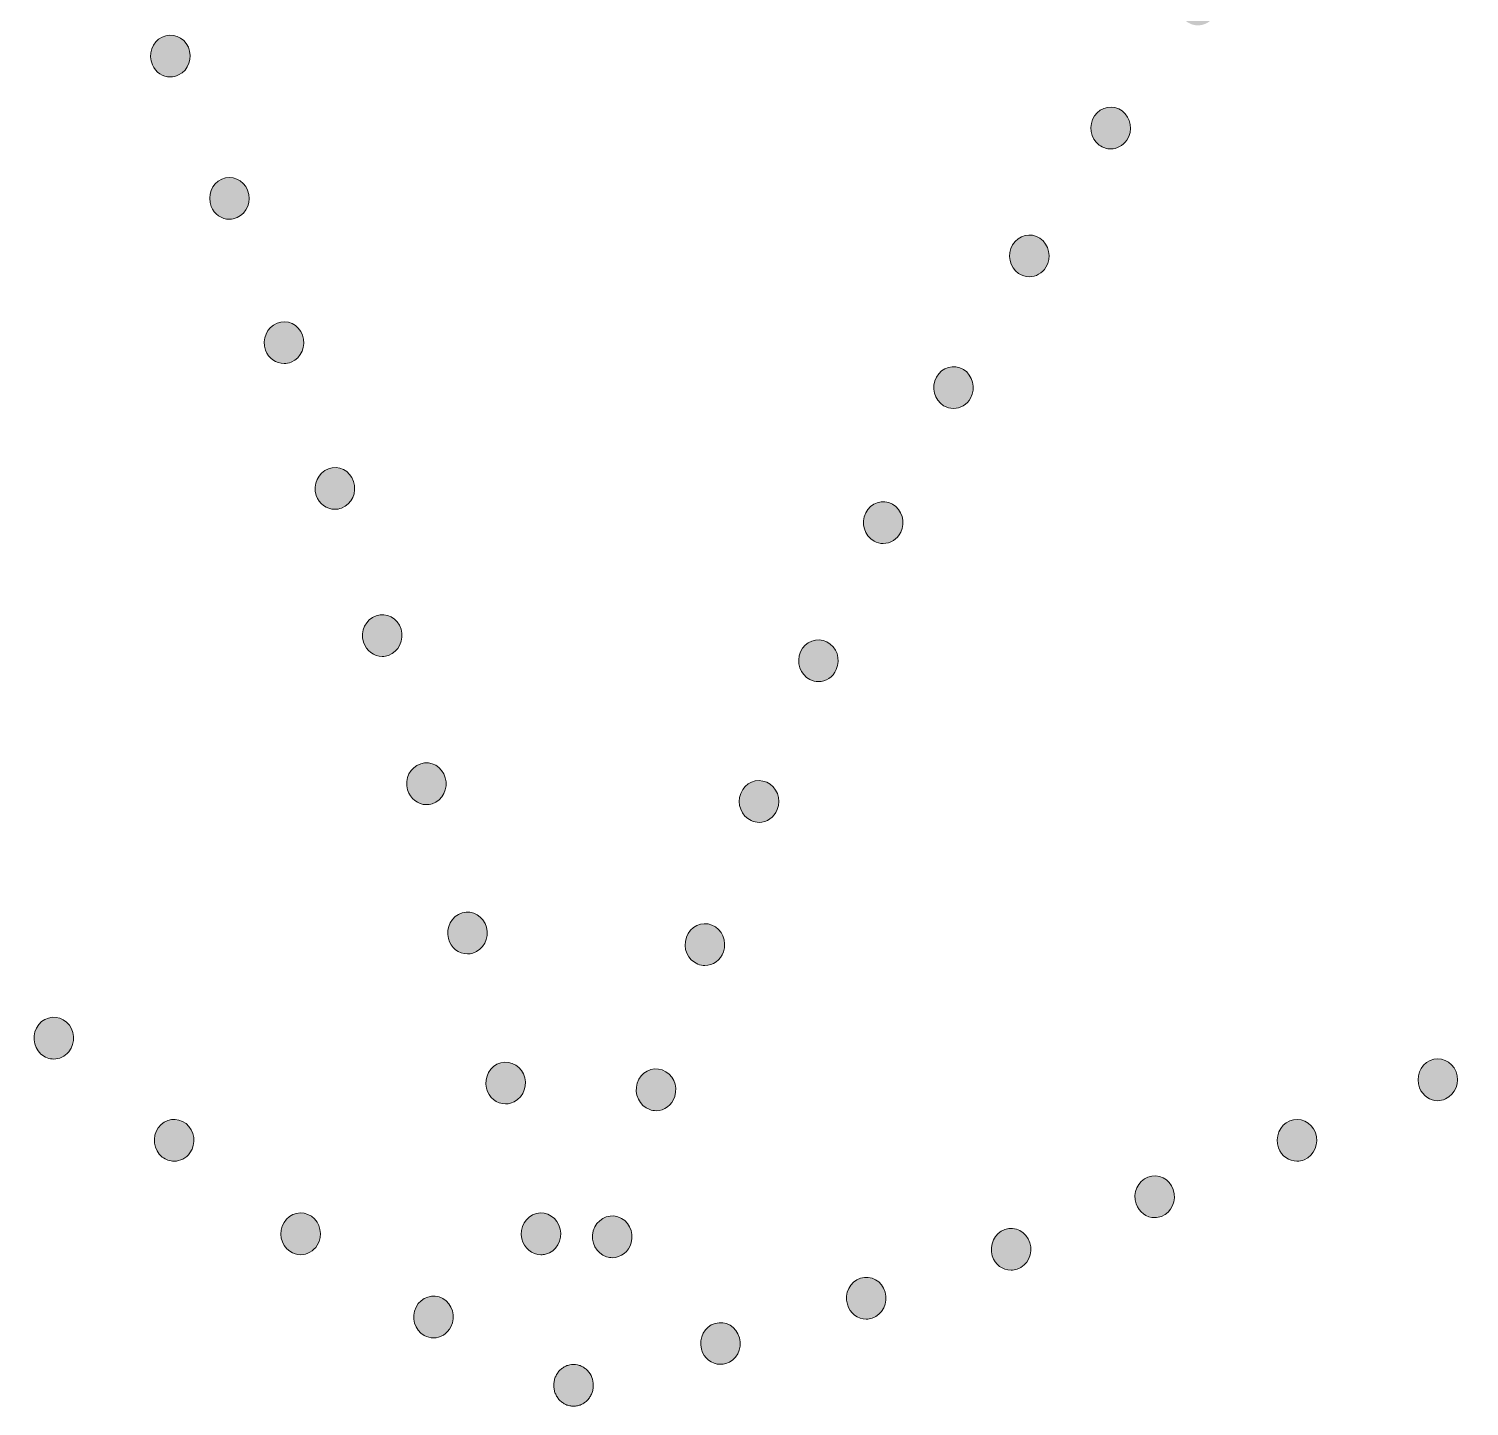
# Model space of a CAD drawing. Header units: millimetres. Extents: x -23 to 921, y -166 to 800.
# Drawn here: x 263.2 to 424, y 212 to 365.8 of the extents above; entities that cross this region are included whole.
import ezdxf

# ---------------------------------------------------------------- set-up
doc = ezdxf.new("R2010")
doc.units = ezdxf.units.MM
doc.header["$MEASUREMENT"] = 0
doc.layers.add('Layer 1', color=7, linetype='Continuous', lineweight=0)

# ---------------------------------------------------------------- blocks, each defined once
blk = doc.blocks.new('Block_0')
at = {"layer": 'Layer 1', "true_color": 0x1d1d1b, "transparency": 33554687}
h = blk.add_hatch(color=250, dxfattribs=at)
h.dxf.hatch_style = 2
edge = h.paths.add_edge_path()
edge.add_spline(control_points=[(413.72, 392.71), (412.85, 393.62), (412.85, 395.1), (413.71, 396.01), (414.57, 396.92), (415.97, 396.92), (416.84, 396.01), (417.7, 395.1), (417.7, 393.63), (416.84, 392.72), (416.41, 392.26), (415.84, 392.03), (415.28, 392.03), (414.71, 392.03), (414.15, 392.26), (413.72, 392.71)], knot_values=[0, 0, 0, 0, 1, 1, 1, 2, 2, 2, 3, 3, 3, 4, 4, 4, 5, 5, 5, 5], degree=3, periodic=0)
edge.add_line((413.72, 392.71), (413.72, 392.71))
edge = h.paths.add_edge_path()
edge.add_spline(control_points=[(402.7, 380.03), (401.79, 380.88), (401.69, 382.35), (402.5, 383.32), (403.3, 384.29), (404.7, 384.38), (405.61, 383.53), (406.53, 382.68), (406.62, 381.21), (405.82, 380.24), (405.38, 379.72), (404.77, 379.45), (404.16, 379.45), (403.64, 379.45), (403.12, 379.64), (402.7, 380.03)], knot_values=[0, 0, 0, 0, 1, 1, 1, 2, 2, 2, 3, 3, 3, 4, 4, 4, 5, 5, 5, 5], degree=3, periodic=0)
edge.add_line((402.7, 380.03), (402.7, 380.03))
edge = h.paths.add_edge_path()
edge.add_spline(control_points=[(392.39, 366.7), (391.43, 367.5), (391.27, 368.96), (392.02, 369.97), (392.77, 370.99), (394.16, 371.16), (395.12, 370.37), (396.08, 369.57), (396.25, 368.11), (395.49, 367.09), (395.06, 366.51), (394.41, 366.2), (393.75, 366.2), (393.28, 366.2), (392.8, 366.37), (392.39, 366.7)], knot_values=[0, 0, 0, 0, 1, 1, 1, 2, 2, 2, 3, 3, 3, 4, 4, 4, 5, 5, 5, 5], degree=3, periodic=0)
edge.add_line((392.39, 366.7), (392.39, 366.7))
edge = h.paths.add_edge_path()
edge.add_spline(control_points=[(382.75, 352.83), (381.75, 353.57), (381.52, 355.03), (382.22, 356.08), (382.92, 357.13), (384.3, 357.38), (385.3, 356.64), (386.29, 355.89), (386.53, 354.44), (385.82, 353.39), (385.39, 352.75), (384.71, 352.4), (384.02, 352.4), (383.58, 352.4), (383.14, 352.54), (382.75, 352.83)], knot_values=[0, 0, 0, 0, 1, 1, 1, 2, 2, 2, 3, 3, 3, 4, 4, 4, 5, 5, 5, 5], degree=3, periodic=0)
edge.add_line((382.75, 352.83), (382.75, 352.83))
edge = h.paths.add_edge_path()
edge.add_spline(control_points=[(373.74, 338.49), (372.72, 339.18), (372.42, 340.62), (373.07, 341.71), (373.73, 342.8), (375.09, 343.11), (376.12, 342.42), (377.15, 341.72), (377.45, 340.28), (376.79, 339.2), (376.37, 338.5), (375.66, 338.12), (374.93, 338.12), (374.52, 338.12), (374.11, 338.24), (373.74, 338.49)], knot_values=[0, 0, 0, 0, 1, 1, 1, 2, 2, 2, 3, 3, 3, 4, 4, 4, 5, 5, 5, 5], degree=3, periodic=0)
edge.add_line((373.74, 338.49), (373.74, 338.49))
edge = h.paths.add_edge_path()
edge.add_spline(control_points=[(365.37, 323.73), (364.31, 324.37), (363.95, 325.8), (364.56, 326.92), (365.17, 328.03), (366.52, 328.41), (367.58, 327.77), (368.63, 327.12), (368.99, 325.7), (368.38, 324.58), (367.97, 323.83), (367.23, 323.42), (366.47, 323.42), (366.09, 323.42), (365.72, 323.52), (365.37, 323.73)], knot_values=[0, 0, 0, 0, 1, 1, 1, 2, 2, 2, 3, 3, 3, 4, 4, 4, 5, 5, 5, 5], degree=3, periodic=0)
edge.add_line((365.37, 323.73), (365.37, 323.73))
edge = h.paths.add_edge_path()
edge.add_spline(control_points=[(357.6, 308.6), (356.53, 309.19), (356.11, 310.6), (356.67, 311.75), (357.23, 312.89), (358.57, 313.33), (359.65, 312.73), (360.73, 312.14), (361.15, 310.73), (360.58, 309.59), (360.19, 308.79), (359.42, 308.34), (358.62, 308.34), (358.28, 308.34), (357.93, 308.42), (357.6, 308.6)], knot_values=[0, 0, 0, 0, 1, 1, 1, 2, 2, 2, 3, 3, 3, 4, 4, 4, 5, 5, 5, 5], degree=3, periodic=0)
edge.add_line((357.6, 308.6), (357.6, 308.6))
edge = h.paths.add_edge_path()
edge.add_spline(control_points=[(350.45, 293.14), (349.35, 293.69), (348.88, 295.08), (349.39, 296.24), (349.91, 297.41), (351.23, 297.91), (352.33, 297.36), (353.43, 296.81), (353.91, 295.42), (353.39, 294.26), (353.01, 293.41), (352.22, 292.92), (351.39, 292.92), (351.08, 292.92), (350.76, 292.99), (350.45, 293.14)], knot_values=[0, 0, 0, 0, 1, 1, 1, 2, 2, 2, 3, 3, 3, 4, 4, 4, 5, 5, 5, 5], degree=3, periodic=0)
edge.add_line((350.45, 293.14), (350.45, 293.14))
edge = h.paths.add_edge_path()
edge.add_spline(control_points=[(343.9, 277.39), (342.78, 277.89), (342.25, 279.25), (342.72, 280.44), (343.2, 281.63), (344.49, 282.18), (345.62, 281.68), (346.74, 281.18), (347.27, 279.81), (346.79, 278.63), (346.44, 277.74), (345.62, 277.2), (344.76, 277.2), (344.47, 277.2), (344.18, 277.26), (343.9, 277.39)], knot_values=[0, 0, 0, 0, 1, 1, 1, 2, 2, 2, 3, 3, 3, 4, 4, 4, 5, 5, 5, 5], degree=3, periodic=0)
edge.add_line((343.9, 277.39), (343.9, 277.39))
edge = h.paths.add_edge_path()
edge.add_spline(control_points=[(337.94, 261.37), (336.8, 261.82), (336.22, 263.17), (336.65, 264.37), (337.08, 265.58), (338.36, 266.19), (339.5, 265.73), (340.64, 265.28), (341.21, 263.94), (340.78, 262.73), (340.45, 261.79), (339.61, 261.22), (338.72, 261.22), (338.46, 261.22), (338.19, 261.27), (337.94, 261.37)], knot_values=[0, 0, 0, 0, 1, 1, 1, 2, 2, 2, 3, 3, 3, 4, 4, 4, 5, 5, 5, 5], degree=3, periodic=0)
edge.add_line((337.94, 261.37), (337.94, 261.37))
edge = h.paths.add_edge_path()
edge.add_spline(control_points=[(332.56, 245.13), (331.41, 245.54), (330.78, 246.86), (331.17, 248.08), (331.56, 249.3), (332.8, 249.96), (333.96, 249.55), (335.12, 249.14), (335.74, 247.82), (335.35, 246.6), (335.04, 245.62), (334.18, 245), (333.26, 245), (333.03, 245), (332.79, 245.04), (332.56, 245.13)], knot_values=[0, 0, 0, 0, 1, 1, 1, 2, 2, 2, 3, 3, 3, 4, 4, 4, 5, 5, 5, 5], degree=3, periodic=0)
edge.add_line((332.56, 245.13), (332.56, 245.13))
edge = h.paths.add_edge_path()
edge.add_spline(control_points=[(327.75, 228.69), (326.59, 229.05), (325.92, 230.35), (326.26, 231.58), (326.61, 232.82), (327.83, 233.52), (329, 233.16), (330.17, 232.8), (330.84, 231.5), (330.49, 230.26), (330.21, 229.25), (329.33, 228.59), (328.38, 228.59), (328.17, 228.59), (327.96, 228.62), (327.75, 228.69)], knot_values=[0, 0, 0, 0, 1, 1, 1, 2, 2, 2, 3, 3, 3, 4, 4, 4, 5, 5, 5, 5], degree=3, periodic=0)
edge.add_line((327.75, 228.69), (327.75, 228.69))
h = blk.add_hatch(color=250, dxfattribs=at)
h.dxf.hatch_style = 2
edge = h.paths.add_edge_path()
edge.add_spline(control_points=[(277.04, 361.79), (276.53, 362.97), (277.01, 364.35), (278.12, 364.89), (279.23, 365.43), (280.54, 364.92), (281.05, 363.75), (281.56, 362.58), (281.08, 361.19), (279.97, 360.66), (279.67, 360.51), (279.35, 360.44), (279.05, 360.44), (278.21, 360.44), (277.41, 360.94), (277.04, 361.79)], knot_values=[0, 0, 0, 0, 1, 1, 1, 2, 2, 2, 3, 3, 3, 4, 4, 4, 5, 5, 5, 5], degree=3, periodic=0)
edge.add_line((277.04, 361.79), (277.04, 361.79))
edge = h.paths.add_edge_path()
edge.add_spline(control_points=[(283.6, 345.98), (283.14, 347.17), (283.66, 348.54), (284.79, 349.03), (285.91, 349.53), (287.2, 348.97), (287.67, 347.78), (288.14, 346.59), (287.61, 345.22), (286.49, 344.73), (286.21, 344.61), (285.92, 344.55), (285.64, 344.55), (284.78, 344.55), (283.95, 345.09), (283.6, 345.98)], knot_values=[0, 0, 0, 0, 1, 1, 1, 2, 2, 2, 3, 3, 3, 4, 4, 4, 5, 5, 5, 5], degree=3, periodic=0)
edge.add_line((283.6, 345.98), (283.6, 345.98))
edge = h.paths.add_edge_path()
edge.add_spline(control_points=[(289.68, 329.93), (289.24, 331.14), (289.81, 332.49), (290.95, 332.95), (292.09, 333.41), (293.36, 332.81), (293.8, 331.6), (294.23, 330.4), (293.67, 329.06), (292.53, 328.59), (292.27, 328.49), (292, 328.44), (291.74, 328.44), (290.85, 328.44), (290.01, 329.01), (289.68, 329.93)], knot_values=[0, 0, 0, 0, 1, 1, 1, 2, 2, 2, 3, 3, 3, 4, 4, 4, 5, 5, 5, 5], degree=3, periodic=0)
edge.add_line((289.68, 329.93), (289.68, 329.93))
edge = h.paths.add_edge_path()
edge.add_spline(control_points=[(295.33, 313.71), (294.93, 314.93), (295.53, 316.26), (296.68, 316.68), (297.82, 317.12), (299.09, 316.48), (299.49, 315.27), (299.9, 314.05), (299.3, 312.72), (298.15, 312.29), (297.91, 312.2), (297.66, 312.16), (297.41, 312.16), (296.5, 312.16), (295.65, 312.75), (295.33, 313.71)], knot_values=[0, 0, 0, 0, 1, 1, 1, 2, 2, 2, 3, 3, 3, 4, 4, 4, 5, 5, 5, 5], degree=3, periodic=0)
edge.add_line((295.33, 313.71), (295.33, 313.71))
edge = h.paths.add_edge_path()
edge.add_spline(control_points=[(300.6, 297.34), (300.23, 298.56), (300.86, 299.88), (302.01, 300.28), (303.17, 300.68), (304.42, 300.01), (304.8, 298.79), (305.18, 297.56), (304.54, 296.25), (303.39, 295.85), (303.16, 295.77), (302.93, 295.73), (302.7, 295.73), (301.77, 295.73), (300.91, 296.35), (300.6, 297.34)], knot_values=[0, 0, 0, 0, 1, 1, 1, 2, 2, 2, 3, 3, 3, 4, 4, 4, 5, 5, 5, 5], degree=3, periodic=0)
edge.add_line((300.6, 297.34), (300.6, 297.34))
edge = h.paths.add_edge_path()
edge.add_spline(control_points=[(305.52, 280.83), (305.16, 282.07), (305.82, 283.37), (306.99, 283.74), (308.15, 284.12), (309.39, 283.42), (309.74, 282.19), (310.09, 280.95), (309.43, 279.65), (308.27, 279.28), (308.05, 279.21), (307.84, 279.18), (307.63, 279.18), (306.68, 279.18), (305.8, 279.83), (305.52, 280.83)], knot_values=[0, 0, 0, 0, 1, 1, 1, 2, 2, 2, 3, 3, 3, 4, 4, 4, 5, 5, 5, 5], degree=3, periodic=0)
edge.add_line((305.52, 280.83), (305.52, 280.83))
edge = h.paths.add_edge_path()
edge.add_spline(control_points=[(310.09, 264.22), (309.76, 265.46), (310.44, 266.75), (311.62, 267.09), (312.79, 267.44), (314.01, 266.72), (314.34, 265.48), (314.67, 264.24), (313.98, 262.95), (312.81, 262.6), (312.61, 262.54), (312.41, 262.52), (312.21, 262.52), (311.25, 262.52), (310.36, 263.19), (310.09, 264.22)], knot_values=[0, 0, 0, 0, 1, 1, 1, 2, 2, 2, 3, 3, 3, 4, 4, 4, 5, 5, 5, 5], degree=3, periodic=0)
edge.add_line((310.09, 264.22), (310.09, 264.22))
edge = h.paths.add_edge_path()
edge.add_spline(control_points=[(314.34, 247.51), (314.03, 248.76), (314.74, 250.03), (315.92, 250.35), (317.1, 250.67), (318.31, 249.92), (318.61, 248.68), (318.92, 247.43), (318.2, 246.16), (317.02, 245.83), (316.84, 245.78), (316.65, 245.76), (316.47, 245.76), (315.49, 245.76), (314.59, 246.46), (314.34, 247.51)], knot_values=[0, 0, 0, 0, 1, 1, 1, 2, 2, 2, 3, 3, 3, 4, 4, 4, 5, 5, 5, 5], degree=3, periodic=0)
edge.add_line((314.34, 247.51), (314.34, 247.51))
edge = h.paths.add_edge_path()
edge.add_spline(control_points=[(318.27, 230.71), (317.99, 231.96), (318.72, 233.22), (319.91, 233.52), (321.09, 233.82), (322.28, 233.04), (322.56, 231.79), (322.85, 230.53), (322.11, 229.28), (320.93, 228.98), (320.76, 228.94), (320.59, 228.92), (320.42, 228.92), (319.42, 228.92), (318.51, 229.64), (318.27, 230.71)], knot_values=[0, 0, 0, 0, 1, 1, 1, 2, 2, 2, 3, 3, 3, 4, 4, 4, 5, 5, 5, 5], degree=3, periodic=0)
edge.add_line((318.27, 230.71), (318.27, 230.71))
h = blk.add_hatch(color=250, dxfattribs=at)
h.dxf.hatch_style = 2
edge = h.paths.add_edge_path()
edge.add_spline(control_points=[(535.07, 320.04), (534.26, 321), (534.36, 322.48), (535.27, 323.33), (536.19, 324.17), (537.59, 324.07), (538.39, 323.11), (539.19, 322.14), (539.1, 320.66), (538.18, 319.81), (537.76, 319.43), (537.24, 319.24), (536.73, 319.24), (536.12, 319.24), (535.5, 319.51), (535.07, 320.04)], knot_values=[0, 0, 0, 0, 1, 1, 1, 2, 2, 2, 3, 3, 3, 4, 4, 4, 5, 5, 5, 5], degree=3, periodic=0)
edge.add_line((535.07, 320.04), (535.07, 320.04))
edge = h.paths.add_edge_path()
edge.add_spline(control_points=[(521.85, 308.78), (521.11, 309.8), (521.29, 311.26), (522.25, 312.05), (523.22, 312.84), (524.6, 312.65), (525.35, 311.63), (526.09, 310.61), (525.91, 309.15), (524.95, 308.36), (524.55, 308.03), (524.07, 307.87), (523.6, 307.87), (522.94, 307.87), (522.29, 308.19), (521.85, 308.78)], knot_values=[0, 0, 0, 0, 1, 1, 1, 2, 2, 2, 3, 3, 3, 4, 4, 4, 5, 5, 5, 5], degree=3, periodic=0)
edge.add_line((521.85, 308.78), (521.85, 308.78))
edge = h.paths.add_edge_path()
edge.add_spline(control_points=[(508.1, 298.27), (507.4, 299.33), (507.65, 300.78), (508.65, 301.52), (509.65, 302.26), (511.02, 302), (511.72, 300.94), (512.42, 299.88), (512.18, 298.43), (511.17, 297.69), (510.79, 297.41), (510.35, 297.27), (509.91, 297.27), (509.21, 297.27), (508.53, 297.62), (508.1, 298.27)], knot_values=[0, 0, 0, 0, 1, 1, 1, 2, 2, 2, 3, 3, 3, 4, 4, 4, 5, 5, 5, 5], degree=3, periodic=0)
edge.add_line((508.1, 298.27), (508.1, 298.27))
edge = h.paths.add_edge_path()
edge.add_spline(control_points=[(493.92, 288.42), (493.27, 289.51), (493.57, 290.95), (494.6, 291.64), (495.63, 292.33), (496.99, 292.01), (497.64, 290.92), (498.3, 289.84), (497.99, 288.4), (496.96, 287.71), (496.6, 287.46), (496.19, 287.34), (495.78, 287.34), (495.05, 287.34), (494.34, 287.72), (493.92, 288.42)], knot_values=[0, 0, 0, 0, 1, 1, 1, 2, 2, 2, 3, 3, 3, 4, 4, 4, 5, 5, 5, 5], degree=3, periodic=0)
edge.add_line((493.92, 288.42), (493.92, 288.42))
edge = h.paths.add_edge_path()
edge.add_spline(control_points=[(479.38, 279.18), (478.76, 280.29), (479.12, 281.72), (480.17, 282.37), (481.22, 283.02), (482.57, 282.64), (483.19, 281.53), (483.8, 280.42), (483.45, 278.99), (482.39, 278.34), (482.05, 278.12), (481.66, 278.02), (481.28, 278.02), (480.53, 278.02), (479.79, 278.44), (479.38, 279.18)], knot_values=[0, 0, 0, 0, 1, 1, 1, 2, 2, 2, 3, 3, 3, 4, 4, 4, 5, 5, 5, 5], degree=3, periodic=0)
edge.add_line((479.38, 279.18), (479.38, 279.18))
edge = h.paths.add_edge_path()
edge.add_spline(control_points=[(464.53, 270.5), (463.95, 271.63), (464.35, 273.05), (465.43, 273.65), (466.5, 274.26), (467.84, 273.84), (468.42, 272.7), (468.99, 271.57), (468.59, 270.15), (467.52, 269.54), (467.18, 269.36), (466.83, 269.27), (466.47, 269.27), (465.69, 269.27), (464.93, 269.71), (464.53, 270.5)], knot_values=[0, 0, 0, 0, 1, 1, 1, 2, 2, 2, 3, 3, 3, 4, 4, 4, 5, 5, 5, 5], degree=3, periodic=0)
edge.add_line((464.53, 270.5), (464.53, 270.5))
edge = h.paths.add_edge_path()
edge.add_spline(control_points=[(449.41, 262.35), (448.87, 263.5), (449.32, 264.9), (450.41, 265.47), (451.5, 266.04), (452.83, 265.57), (453.37, 264.42), (453.91, 263.26), (453.46, 261.86), (452.37, 261.29), (452.05, 261.13), (451.72, 261.05), (451.39, 261.05), (450.58, 261.05), (449.8, 261.53), (449.41, 262.35)], knot_values=[0, 0, 0, 0, 1, 1, 1, 2, 2, 2, 3, 3, 3, 4, 4, 4, 5, 5, 5, 5], degree=3, periodic=0)
edge.add_line((449.41, 262.35), (449.41, 262.35))
edge = h.paths.add_edge_path()
edge.add_spline(control_points=[(434.06, 254.71), (433.55, 255.88), (434.04, 257.26), (435.15, 257.8), (436.26, 258.33), (437.57, 257.82), (438.07, 256.64), (438.58, 255.47), (438.09, 254.09), (436.98, 253.55), (436.69, 253.41), (436.38, 253.34), (436.07, 253.34), (435.23, 253.34), (434.43, 253.85), (434.06, 254.71)], knot_values=[0, 0, 0, 0, 1, 1, 1, 2, 2, 2, 3, 3, 3, 4, 4, 4, 5, 5, 5, 5], degree=3, periodic=0)
edge.add_line((434.06, 254.71), (434.06, 254.71))
edge = h.paths.add_edge_path()
edge.add_spline(control_points=[(418.5, 247.55), (418.03, 248.73), (418.55, 250.1), (419.67, 250.6), (420.8, 251.1), (422.09, 250.55), (422.57, 249.36), (423.04, 248.18), (422.51, 246.81), (421.39, 246.31), (421.11, 246.18), (420.82, 246.12), (420.54, 246.12), (419.67, 246.12), (418.86, 246.66), (418.5, 247.55)], knot_values=[0, 0, 0, 0, 1, 1, 1, 2, 2, 2, 3, 3, 3, 4, 4, 4, 5, 5, 5, 5], degree=3, periodic=0)
edge.add_line((418.5, 247.55), (418.5, 247.55))
edge = h.paths.add_edge_path()
edge.add_spline(control_points=[(402.76, 240.85), (402.32, 242.05), (402.88, 243.4), (404.01, 243.87), (405.15, 244.34), (406.43, 243.75), (406.87, 242.55), (407.31, 241.35), (406.75, 240), (405.62, 239.53), (405.35, 239.42), (405.08, 239.37), (404.81, 239.37), (403.93, 239.37), (403.1, 239.93), (402.76, 240.85)], knot_values=[0, 0, 0, 0, 1, 1, 1, 2, 2, 2, 3, 3, 3, 4, 4, 4, 5, 5, 5, 5], degree=3, periodic=0)
edge.add_line((402.76, 240.85), (402.76, 240.85))
edge = h.paths.add_edge_path()
edge.add_spline(control_points=[(386.85, 234.61), (386.44, 235.82), (387.03, 237.15), (388.18, 237.59), (389.33, 238.03), (390.59, 237.4), (391.01, 236.19), (391.42, 234.98), (390.82, 233.64), (389.68, 233.2), (389.43, 233.11), (389.18, 233.06), (388.93, 233.06), (388.02, 233.06), (387.18, 233.65), (386.85, 234.61)], knot_values=[0, 0, 0, 0, 1, 1, 1, 2, 2, 2, 3, 3, 3, 4, 4, 4, 5, 5, 5, 5], degree=3, periodic=0)
edge.add_line((386.85, 234.61), (386.85, 234.61))
edge = h.paths.add_edge_path()
edge.add_spline(control_points=[(370.8, 228.79), (370.42, 230.01), (371.04, 231.33), (372.2, 231.74), (373.35, 232.14), (374.6, 231.48), (374.99, 230.26), (375.37, 229.04), (374.75, 227.72), (373.59, 227.31), (373.36, 227.23), (373.13, 227.19), (372.89, 227.19), (371.97, 227.19), (371.11, 227.81), (370.8, 228.79)], knot_values=[0, 0, 0, 0, 1, 1, 1, 2, 2, 2, 3, 3, 3, 4, 4, 4, 5, 5, 5, 5], degree=3, periodic=0)
edge.add_line((370.8, 228.79), (370.8, 228.79))
edge = h.paths.add_edge_path()
edge.add_spline(control_points=[(354.62, 223.38), (354.26, 224.61), (354.92, 225.92), (356.08, 226.3), (357.25, 226.67), (358.48, 225.98), (358.84, 224.75), (359.2, 223.52), (358.54, 222.21), (357.38, 221.83), (357.16, 221.77), (356.94, 221.73), (356.73, 221.73), (355.79, 221.73), (354.91, 222.38), (354.62, 223.38)], knot_values=[0, 0, 0, 0, 1, 1, 1, 2, 2, 2, 3, 3, 3, 4, 4, 4, 5, 5, 5, 5], degree=3, periodic=0)
edge.add_line((354.62, 223.38), (354.62, 223.38))
edge = h.paths.add_edge_path()
edge.add_spline(control_points=[(338.33, 218.38), (338, 219.62), (338.68, 220.9), (339.85, 221.25), (341.03, 221.6), (342.25, 220.88), (342.57, 219.64), (342.91, 218.4), (342.22, 217.11), (341.05, 216.76), (340.85, 216.7), (340.65, 216.68), (340.45, 216.68), (339.49, 216.68), (338.6, 217.35), (338.33, 218.38)], knot_values=[0, 0, 0, 0, 1, 1, 1, 2, 2, 2, 3, 3, 3, 4, 4, 4, 5, 5, 5, 5], degree=3, periodic=0)
edge.add_line((338.33, 218.38), (338.33, 218.38))
h = blk.add_hatch(color=250, dxfattribs=at)
h.dxf.hatch_style = 2
edge = h.paths.add_edge_path()
edge.add_spline(control_points=[(217.2, 304.75), (216.47, 305.78), (216.65, 307.24), (217.62, 308.02), (218.59, 308.8), (219.97, 308.6), (220.71, 307.58), (221.45, 306.56), (221.27, 305.1), (220.3, 304.31), (219.9, 303.99), (219.43, 303.83), (218.96, 303.83), (218.3, 303.83), (217.64, 304.15), (217.2, 304.75)], knot_values=[0, 0, 0, 0, 1, 1, 1, 2, 2, 2, 3, 3, 3, 4, 4, 4, 5, 5, 5, 5], degree=3, periodic=0)
edge.add_line((217.2, 304.75), (217.2, 304.75))
edge = h.paths.add_edge_path()
edge.add_spline(control_points=[(228.05, 290.45), (227.27, 291.44), (227.38, 292.91), (228.32, 293.74), (229.25, 294.57), (230.64, 294.44), (231.43, 293.46), (232.21, 292.47), (232.09, 291), (231.16, 290.17), (230.75, 289.8), (230.24, 289.62), (229.74, 289.62), (229.11, 289.62), (228.49, 289.91), (228.05, 290.45)], knot_values=[0, 0, 0, 0, 1, 1, 1, 2, 2, 2, 3, 3, 3, 4, 4, 4, 5, 5, 5, 5], degree=3, periodic=0)
edge.add_line((228.05, 290.45), (228.05, 290.45))
edge = h.paths.add_edge_path()
edge.add_spline(control_points=[(239.56, 276.73), (238.73, 277.67), (238.78, 279.15), (239.67, 280.03), (240.56, 280.91), (241.95, 280.86), (242.79, 279.92), (243.62, 278.97), (243.57, 277.5), (242.68, 276.62), (242.25, 276.2), (241.71, 275.99), (241.17, 275.99), (240.58, 275.99), (239.99, 276.24), (239.56, 276.73)], knot_values=[0, 0, 0, 0, 1, 1, 1, 2, 2, 2, 3, 3, 3, 4, 4, 4, 5, 5, 5, 5], degree=3, periodic=0)
edge.add_line((239.56, 276.73), (239.56, 276.73))
edge = h.paths.add_edge_path()
edge.add_spline(control_points=[(251.74, 263.67), (250.86, 264.56), (250.83, 266.04), (251.67, 266.96), (252.52, 267.89), (253.92, 267.92), (254.79, 267.03), (255.68, 266.14), (255.7, 264.66), (254.86, 263.73), (254.42, 263.25), (253.85, 263.01), (253.27, 263.01), (252.72, 263.01), (252.16, 263.23), (251.74, 263.67)], knot_values=[0, 0, 0, 0, 1, 1, 1, 2, 2, 2, 3, 3, 3, 4, 4, 4, 5, 5, 5, 5], degree=3, periodic=0)
edge.add_line((251.74, 263.67), (251.74, 263.67))
edge = h.paths.add_edge_path()
edge.add_spline(control_points=[(264.59, 251.33), (263.67, 252.17), (263.56, 253.64), (264.35, 254.62), (265.14, 255.6), (266.54, 255.71), (267.46, 254.88), (268.39, 254.04), (268.5, 252.57), (267.71, 251.59), (267.27, 251.05), (266.65, 250.77), (266.03, 250.77), (265.52, 250.77), (265.01, 250.96), (264.59, 251.33)], knot_values=[0, 0, 0, 0, 1, 1, 1, 2, 2, 2, 3, 3, 3, 4, 4, 4, 5, 5, 5, 5], degree=3, periodic=0)
edge.add_line((264.59, 251.33), (264.59, 251.33))
edge = h.paths.add_edge_path()
edge.add_spline(control_points=[(278.14, 239.83), (277.16, 240.61), (276.97, 242.07), (277.7, 243.1), (278.44, 244.13), (279.82, 244.33), (280.79, 243.56), (281.77, 242.78), (281.96, 241.32), (281.23, 240.3), (280.8, 239.69), (280.14, 239.37), (279.46, 239.37), (279, 239.37), (278.54, 239.52), (278.14, 239.83)], knot_values=[0, 0, 0, 0, 1, 1, 1, 2, 2, 2, 3, 3, 3, 4, 4, 4, 5, 5, 5, 5], degree=3, periodic=0)
edge.add_line((278.14, 239.83), (278.14, 239.83))
edge = h.paths.add_edge_path()
edge.add_spline(control_points=[(292.39, 229.3), (291.37, 230), (291.07, 231.44), (291.74, 232.52), (292.4, 233.6), (293.76, 233.91), (294.79, 233.21), (295.81, 232.51), (296.1, 231.06), (295.44, 229.98), (295.02, 229.3), (294.31, 228.92), (293.59, 228.92), (293.18, 228.92), (292.76, 229.04), (292.39, 229.3)], knot_values=[0, 0, 0, 0, 1, 1, 1, 2, 2, 2, 3, 3, 3, 4, 4, 4, 5, 5, 5, 5], degree=3, periodic=0)
edge.add_line((292.39, 229.3), (292.39, 229.3))
edge = h.paths.add_edge_path()
edge.add_spline(control_points=[(307.38, 219.91), (306.3, 220.52), (305.9, 221.93), (306.47, 223.07), (307.05, 224.2), (308.38, 224.63), (309.46, 224.02), (310.53, 223.41), (310.94, 222), (310.36, 220.87), (309.96, 220.08), (309.2, 219.63), (308.41, 219.63), (308.06, 219.63), (307.71, 219.72), (307.38, 219.91)], knot_values=[0, 0, 0, 0, 1, 1, 1, 2, 2, 2, 3, 3, 3, 4, 4, 4, 5, 5, 5, 5], degree=3, periodic=0)
edge.add_line((307.38, 219.91), (307.38, 219.91))
h = blk.add_hatch(color=250, dxfattribs=at)
h.dxf.hatch_style = 2
edge = h.paths.add_edge_path()
edge.add_spline(control_points=[(324.06, 212), (323.91, 212), (323.77, 212.02), (323.63, 212.05), (323.48, 212.08), (323.35, 212.12), (323.21, 212.18), (323.08, 212.24), (322.95, 212.31), (322.83, 212.4), (322.71, 212.48), (322.6, 212.58), (322.5, 212.69), (322.39, 212.79), (322.3, 212.91), (322.22, 213.04), (322.14, 213.17), (322.07, 213.3), (322.02, 213.44), (321.96, 213.58), (321.92, 213.73), (321.89, 213.88), (321.87, 214.03), (321.85, 214.19), (321.85, 214.34), (321.85, 214.49), (321.87, 214.64), (321.89, 214.79), (321.92, 214.94), (321.96, 215.09), (322.02, 215.23), (322.07, 215.37), (322.14, 215.5), (322.22, 215.63), (322.3, 215.76), (322.39, 215.88), (322.5, 215.98), (322.6, 216.09), (322.71, 216.19), (322.83, 216.27), (322.95, 216.36), (323.08, 216.43), (323.21, 216.49), (323.35, 216.55), (323.48, 216.59), (323.63, 216.62), (323.91, 216.68), (324.2, 216.68), (324.49, 216.62), (324.63, 216.59), (324.77, 216.55), (324.9, 216.49), (325.03, 216.43), (325.16, 216.36), (325.28, 216.27), (325.4, 216.19), (325.51, 216.09), (325.62, 215.98), (326.03, 215.55), (326.26, 214.95), (326.26, 214.34), (326.26, 214.19), (326.25, 214.03), (326.22, 213.88), (326.19, 213.73), (326.15, 213.58), (326.09, 213.44), (326.04, 213.3), (325.97, 213.17), (325.89, 213.04), (325.81, 212.91), (325.72, 212.79), (325.62, 212.69), (325.51, 212.58), (325.4, 212.48), (325.28, 212.4), (325.16, 212.31), (325.03, 212.24), (324.9, 212.18), (324.77, 212.12), (324.63, 212.08), (324.49, 212.05), (324.35, 212.02), (324.2, 212), (324.06, 212)], knot_values=[0, 0, 0, 0, 1, 1, 1, 2, 2, 2, 3, 3, 3, 4, 4, 4, 5, 5, 5, 6, 6, 6, 7, 7, 7, 8, 8, 8, 9, 9, 9, 10, 10, 10, 11, 11, 11, 12, 12, 12, 13, 13, 13, 14, 14, 14, 15, 15, 15, 16, 16, 16, 17, 17, 17, 18, 18, 18, 19, 19, 19, 20, 20, 20, 21, 21, 21, 22, 22, 22, 23, 23, 23, 24, 24, 24, 25, 25, 25, 26, 26, 26, 27, 27, 27, 28, 28, 28, 28], degree=3, periodic=0)
edge.add_line((324.06, 212), (324.06, 212))
at = {"layer": 'Layer 1'}
for points, knots in [([(277.04, 361.79), (276.53, 362.97), (277.01, 364.35), (278.12, 364.89), (279.23, 365.43), (280.54, 364.92), (281.05, 363.75), (281.56, 362.58), (281.08, 361.19), (279.97, 360.66), (279.67, 360.51), (279.35, 360.44), (279.05, 360.44), (278.21, 360.44), (277.41, 360.94), (277.04, 361.79)], [0, 0, 0, 0, 1, 1, 1, 2, 2, 2, 3, 3, 3, 4, 4, 4, 5, 5, 5, 5]), ([(382.75, 352.83), (381.75, 353.57), (381.52, 355.03), (382.22, 356.08), (382.92, 357.13), (384.3, 357.38), (385.3, 356.64), (386.29, 355.89), (386.53, 354.44), (385.82, 353.39), (385.39, 352.75), (384.71, 352.4), (384.02, 352.4), (383.58, 352.4), (383.14, 352.54), (382.75, 352.83)], [0, 0, 0, 0, 1, 1, 1, 2, 2, 2, 3, 3, 3, 4, 4, 4, 5, 5, 5, 5]), ([(283.6, 345.98), (283.14, 347.17), (283.66, 348.54), (284.79, 349.03), (285.91, 349.53), (287.2, 348.97), (287.67, 347.78), (288.14, 346.59), (287.61, 345.22), (286.49, 344.73), (286.21, 344.61), (285.92, 344.55), (285.64, 344.55), (284.78, 344.55), (283.95, 345.09), (283.6, 345.98)], [0, 0, 0, 0, 1, 1, 1, 2, 2, 2, 3, 3, 3, 4, 4, 4, 5, 5, 5, 5]), ([(373.74, 338.49), (372.72, 339.18), (372.42, 340.62), (373.07, 341.71), (373.73, 342.8), (375.09, 343.11), (376.12, 342.42), (377.15, 341.72), (377.45, 340.28), (376.79, 339.2), (376.37, 338.5), (375.66, 338.12), (374.93, 338.12), (374.52, 338.12), (374.11, 338.24), (373.74, 338.49)], [0, 0, 0, 0, 1, 1, 1, 2, 2, 2, 3, 3, 3, 4, 4, 4, 5, 5, 5, 5]), ([(289.68, 329.93), (289.24, 331.14), (289.81, 332.49), (290.95, 332.95), (292.09, 333.41), (293.36, 332.81), (293.8, 331.6), (294.23, 330.4), (293.67, 329.06), (292.53, 328.59), (292.27, 328.49), (292, 328.44), (291.74, 328.44), (290.85, 328.44), (290.01, 329.01), (289.68, 329.93)], [0, 0, 0, 0, 1, 1, 1, 2, 2, 2, 3, 3, 3, 4, 4, 4, 5, 5, 5, 5]), ([(365.37, 323.73), (364.31, 324.37), (363.95, 325.8), (364.56, 326.92), (365.17, 328.03), (366.52, 328.41), (367.58, 327.77), (368.63, 327.12), (368.99, 325.7), (368.38, 324.58), (367.97, 323.83), (367.23, 323.42), (366.47, 323.42), (366.09, 323.42), (365.72, 323.52), (365.37, 323.73)], [0, 0, 0, 0, 1, 1, 1, 2, 2, 2, 3, 3, 3, 4, 4, 4, 5, 5, 5, 5]), ([(295.33, 313.71), (294.93, 314.93), (295.53, 316.26), (296.68, 316.68), (297.82, 317.12), (299.09, 316.48), (299.49, 315.27), (299.9, 314.05), (299.3, 312.72), (298.15, 312.29), (297.91, 312.2), (297.66, 312.16), (297.41, 312.16), (296.5, 312.16), (295.65, 312.75), (295.33, 313.71)], [0, 0, 0, 0, 1, 1, 1, 2, 2, 2, 3, 3, 3, 4, 4, 4, 5, 5, 5, 5]), ([(357.6, 308.6), (356.53, 309.19), (356.11, 310.6), (356.67, 311.75), (357.23, 312.89), (358.57, 313.33), (359.65, 312.73), (360.73, 312.14), (361.15, 310.73), (360.58, 309.59), (360.19, 308.79), (359.42, 308.34), (358.62, 308.34), (358.28, 308.34), (357.93, 308.42), (357.6, 308.6)], [0, 0, 0, 0, 1, 1, 1, 2, 2, 2, 3, 3, 3, 4, 4, 4, 5, 5, 5, 5]), ([(300.6, 297.34), (300.23, 298.56), (300.86, 299.88), (302.01, 300.28), (303.17, 300.68), (304.42, 300.01), (304.8, 298.79), (305.18, 297.56), (304.54, 296.25), (303.39, 295.85), (303.16, 295.77), (302.93, 295.73), (302.7, 295.73), (301.77, 295.73), (300.91, 296.35), (300.6, 297.34)], [0, 0, 0, 0, 1, 1, 1, 2, 2, 2, 3, 3, 3, 4, 4, 4, 5, 5, 5, 5]), ([(350.45, 293.14), (349.35, 293.69), (348.88, 295.08), (349.39, 296.24), (349.91, 297.41), (351.23, 297.91), (352.33, 297.36), (353.43, 296.81), (353.91, 295.42), (353.39, 294.26), (353.01, 293.41), (352.22, 292.92), (351.39, 292.92), (351.08, 292.92), (350.76, 292.99), (350.45, 293.14)], [0, 0, 0, 0, 1, 1, 1, 2, 2, 2, 3, 3, 3, 4, 4, 4, 5, 5, 5, 5]), ([(305.52, 280.83), (305.16, 282.07), (305.82, 283.37), (306.99, 283.74), (308.15, 284.12), (309.39, 283.42), (309.74, 282.19), (310.09, 280.95), (309.43, 279.65), (308.27, 279.28), (308.05, 279.21), (307.84, 279.18), (307.63, 279.18), (306.68, 279.18), (305.8, 279.83), (305.52, 280.83)], [0, 0, 0, 0, 1, 1, 1, 2, 2, 2, 3, 3, 3, 4, 4, 4, 5, 5, 5, 5]), ([(343.9, 277.39), (342.78, 277.89), (342.25, 279.25), (342.72, 280.44), (343.2, 281.63), (344.49, 282.18), (345.62, 281.68), (346.74, 281.18), (347.27, 279.81), (346.79, 278.63), (346.44, 277.74), (345.62, 277.2), (344.76, 277.2), (344.47, 277.2), (344.18, 277.26), (343.9, 277.39)], [0, 0, 0, 0, 1, 1, 1, 2, 2, 2, 3, 3, 3, 4, 4, 4, 5, 5, 5, 5]), ([(310.09, 264.22), (309.76, 265.46), (310.44, 266.75), (311.62, 267.09), (312.79, 267.44), (314.01, 266.72), (314.34, 265.48), (314.67, 264.24), (313.98, 262.95), (312.81, 262.6), (312.61, 262.54), (312.41, 262.52), (312.21, 262.52), (311.25, 262.52), (310.36, 263.19), (310.09, 264.22)], [0, 0, 0, 0, 1, 1, 1, 2, 2, 2, 3, 3, 3, 4, 4, 4, 5, 5, 5, 5]), ([(337.94, 261.37), (336.8, 261.82), (336.22, 263.17), (336.65, 264.37), (337.08, 265.58), (338.36, 266.19), (339.5, 265.73), (340.64, 265.28), (341.21, 263.94), (340.78, 262.73), (340.45, 261.79), (339.61, 261.22), (338.72, 261.22), (338.46, 261.22), (338.19, 261.27), (337.94, 261.37)], [0, 0, 0, 0, 1, 1, 1, 2, 2, 2, 3, 3, 3, 4, 4, 4, 5, 5, 5, 5]), ([(264.59, 251.33), (263.67, 252.17), (263.56, 253.64), (264.35, 254.62), (265.14, 255.6), (266.54, 255.71), (267.46, 254.88), (268.39, 254.04), (268.5, 252.57), (267.71, 251.59), (267.27, 251.05), (266.65, 250.77), (266.03, 250.77), (265.52, 250.77), (265.01, 250.96), (264.59, 251.33)], [0, 0, 0, 0, 1, 1, 1, 2, 2, 2, 3, 3, 3, 4, 4, 4, 5, 5, 5, 5]), ([(418.5, 247.55), (418.03, 248.73), (418.55, 250.1), (419.67, 250.6), (420.8, 251.1), (422.09, 250.55), (422.57, 249.36), (423.04, 248.18), (422.51, 246.81), (421.39, 246.31), (421.11, 246.18), (420.82, 246.12), (420.54, 246.12), (419.67, 246.12), (418.86, 246.66), (418.5, 247.55)], [0, 0, 0, 0, 1, 1, 1, 2, 2, 2, 3, 3, 3, 4, 4, 4, 5, 5, 5, 5]), ([(314.34, 247.51), (314.03, 248.76), (314.74, 250.03), (315.92, 250.35), (317.1, 250.67), (318.31, 249.92), (318.61, 248.68), (318.92, 247.43), (318.2, 246.16), (317.02, 245.83), (316.84, 245.78), (316.65, 245.76), (316.47, 245.76), (315.49, 245.76), (314.59, 246.46), (314.34, 247.51)], [0, 0, 0, 0, 1, 1, 1, 2, 2, 2, 3, 3, 3, 4, 4, 4, 5, 5, 5, 5]), ([(332.56, 245.13), (331.41, 245.54), (330.78, 246.86), (331.17, 248.08), (331.56, 249.3), (332.8, 249.96), (333.96, 249.55), (335.12, 249.14), (335.74, 247.82), (335.35, 246.6), (335.04, 245.62), (334.18, 245), (333.26, 245), (333.03, 245), (332.79, 245.04), (332.56, 245.13)], [0, 0, 0, 0, 1, 1, 1, 2, 2, 2, 3, 3, 3, 4, 4, 4, 5, 5, 5, 5]), ([(278.14, 239.83), (277.16, 240.61), (276.97, 242.07), (277.7, 243.1), (278.44, 244.13), (279.82, 244.33), (280.79, 243.56), (281.77, 242.78), (281.96, 241.32), (281.23, 240.3), (280.8, 239.69), (280.14, 239.37), (279.46, 239.37), (279, 239.37), (278.54, 239.52), (278.14, 239.83)], [0, 0, 0, 0, 1, 1, 1, 2, 2, 2, 3, 3, 3, 4, 4, 4, 5, 5, 5, 5]), ([(402.76, 240.85), (402.32, 242.05), (402.88, 243.4), (404.01, 243.87), (405.15, 244.34), (406.43, 243.75), (406.87, 242.55), (407.31, 241.35), (406.75, 240), (405.62, 239.53), (405.35, 239.42), (405.08, 239.37), (404.81, 239.37), (403.93, 239.37), (403.1, 239.93), (402.76, 240.85)], [0, 0, 0, 0, 1, 1, 1, 2, 2, 2, 3, 3, 3, 4, 4, 4, 5, 5, 5, 5]), ([(386.85, 234.61), (386.44, 235.82), (387.03, 237.15), (388.18, 237.59), (389.33, 238.03), (390.59, 237.4), (391.01, 236.19), (391.42, 234.98), (390.82, 233.64), (389.68, 233.2), (389.43, 233.11), (389.18, 233.06), (388.93, 233.06), (388.02, 233.06), (387.18, 233.65), (386.85, 234.61)], [0, 0, 0, 0, 1, 1, 1, 2, 2, 2, 3, 3, 3, 4, 4, 4, 5, 5, 5, 5]), ([(292.39, 229.3), (291.37, 230), (291.07, 231.44), (291.74, 232.52), (292.4, 233.6), (293.76, 233.91), (294.79, 233.21), (295.81, 232.51), (296.1, 231.06), (295.44, 229.98), (295.02, 229.3), (294.31, 228.92), (293.59, 228.92), (293.18, 228.92), (292.76, 229.04), (292.39, 229.3)], [0, 0, 0, 0, 1, 1, 1, 2, 2, 2, 3, 3, 3, 4, 4, 4, 5, 5, 5, 5]), ([(318.27, 230.71), (317.99, 231.96), (318.72, 233.22), (319.91, 233.52), (321.09, 233.82), (322.28, 233.04), (322.56, 231.79), (322.85, 230.53), (322.11, 229.28), (320.93, 228.98), (320.76, 228.94), (320.59, 228.92), (320.42, 228.92), (319.42, 228.92), (318.51, 229.64), (318.27, 230.71)], [0, 0, 0, 0, 1, 1, 1, 2, 2, 2, 3, 3, 3, 4, 4, 4, 5, 5, 5, 5]), ([(327.75, 228.69), (326.59, 229.05), (325.92, 230.35), (326.26, 231.58), (326.61, 232.82), (327.83, 233.52), (329, 233.16), (330.17, 232.8), (330.84, 231.5), (330.49, 230.26), (330.21, 229.25), (329.33, 228.59), (328.38, 228.59), (328.17, 228.59), (327.96, 228.62), (327.75, 228.69)], [0, 0, 0, 0, 1, 1, 1, 2, 2, 2, 3, 3, 3, 4, 4, 4, 5, 5, 5, 5]), ([(370.8, 228.79), (370.42, 230.01), (371.04, 231.33), (372.2, 231.74), (373.35, 232.14), (374.6, 231.48), (374.99, 230.26), (375.37, 229.04), (374.75, 227.72), (373.59, 227.31), (373.36, 227.23), (373.13, 227.19), (372.89, 227.19), (371.97, 227.19), (371.11, 227.81), (370.8, 228.79)], [0, 0, 0, 0, 1, 1, 1, 2, 2, 2, 3, 3, 3, 4, 4, 4, 5, 5, 5, 5]), ([(354.62, 223.38), (354.26, 224.61), (354.92, 225.92), (356.08, 226.3), (357.25, 226.67), (358.48, 225.98), (358.84, 224.75), (359.2, 223.52), (358.54, 222.21), (357.38, 221.83), (357.16, 221.77), (356.94, 221.73), (356.73, 221.73), (355.79, 221.73), (354.91, 222.38), (354.62, 223.38)], [0, 0, 0, 0, 1, 1, 1, 2, 2, 2, 3, 3, 3, 4, 4, 4, 5, 5, 5, 5]), ([(307.38, 219.91), (306.3, 220.52), (305.9, 221.93), (306.47, 223.07), (307.05, 224.2), (308.38, 224.63), (309.46, 224.02), (310.53, 223.41), (310.94, 222), (310.36, 220.87), (309.96, 220.08), (309.2, 219.63), (308.41, 219.63), (308.06, 219.63), (307.71, 219.72), (307.38, 219.91)], [0, 0, 0, 0, 1, 1, 1, 2, 2, 2, 3, 3, 3, 4, 4, 4, 5, 5, 5, 5]), ([(338.33, 218.38), (338, 219.62), (338.68, 220.9), (339.85, 221.25), (341.03, 221.6), (342.25, 220.88), (342.57, 219.64), (342.91, 218.4), (342.22, 217.11), (341.05, 216.76), (340.85, 216.7), (340.65, 216.68), (340.45, 216.68), (339.49, 216.68), (338.6, 217.35), (338.33, 218.38)], [0, 0, 0, 0, 1, 1, 1, 2, 2, 2, 3, 3, 3, 4, 4, 4, 5, 5, 5, 5]), ([(324.06, 212), (323.91, 212), (323.77, 212.02), (323.63, 212.05), (323.48, 212.08), (323.35, 212.12), (323.21, 212.18), (323.08, 212.24), (322.95, 212.31), (322.83, 212.4), (322.71, 212.48), (322.6, 212.58), (322.5, 212.69), (322.39, 212.79), (322.3, 212.91), (322.22, 213.04), (322.14, 213.17), (322.07, 213.3), (322.02, 213.44), (321.96, 213.58), (321.92, 213.73), (321.89, 213.88), (321.87, 214.03), (321.85, 214.19), (321.85, 214.34), (321.85, 214.49), (321.87, 214.64), (321.89, 214.79), (321.92, 214.94), (321.96, 215.09), (322.02, 215.23), (322.07, 215.37), (322.14, 215.5), (322.22, 215.63), (322.3, 215.76), (322.39, 215.88), (322.5, 215.98), (322.6, 216.09), (322.71, 216.19), (322.83, 216.27), (322.95, 216.36), (323.08, 216.43), (323.21, 216.49), (323.35, 216.55), (323.48, 216.59), (323.63, 216.62), (323.91, 216.68), (324.2, 216.68), (324.49, 216.62), (324.63, 216.59), (324.77, 216.55), (324.9, 216.49), (325.03, 216.43), (325.16, 216.36), (325.28, 216.27), (325.4, 216.19), (325.51, 216.09), (325.62, 215.98), (326.03, 215.55), (326.26, 214.95), (326.26, 214.34), (326.26, 214.19), (326.25, 214.03), (326.22, 213.88), (326.19, 213.73), (326.15, 213.58), (326.09, 213.44), (326.04, 213.3), (325.97, 213.17), (325.89, 213.04), (325.81, 212.91), (325.72, 212.79), (325.62, 212.69), (325.51, 212.58), (325.4, 212.48), (325.28, 212.4), (325.16, 212.31), (325.03, 212.24), (324.9, 212.18), (324.77, 212.12), (324.63, 212.08), (324.49, 212.05), (324.35, 212.02), (324.2, 212), (324.06, 212)], [0, 0, 0, 0, 1, 1, 1, 2, 2, 2, 3, 3, 3, 4, 4, 4, 5, 5, 5, 6, 6, 6, 7, 7, 7, 8, 8, 8, 9, 9, 9, 10, 10, 10, 11, 11, 11, 12, 12, 12, 13, 13, 13, 14, 14, 14, 15, 15, 15, 16, 16, 16, 17, 17, 17, 18, 18, 18, 19, 19, 19, 20, 20, 20, 21, 21, 21, 22, 22, 22, 23, 23, 23, 24, 24, 24, 25, 25, 25, 26, 26, 26, 27, 27, 27, 28, 28, 28, 28])]:
    blk.add_open_spline(points, degree=3, knots=knots, dxfattribs=at)

msp = doc.modelspace()

# ---------------------------------------------------------------- block references
at = {"layer": 'Layer 1'}
msp.add_blockref('Block_0', (0, 0), dxfattribs=at)

doc.saveas('drawing.dxf')
